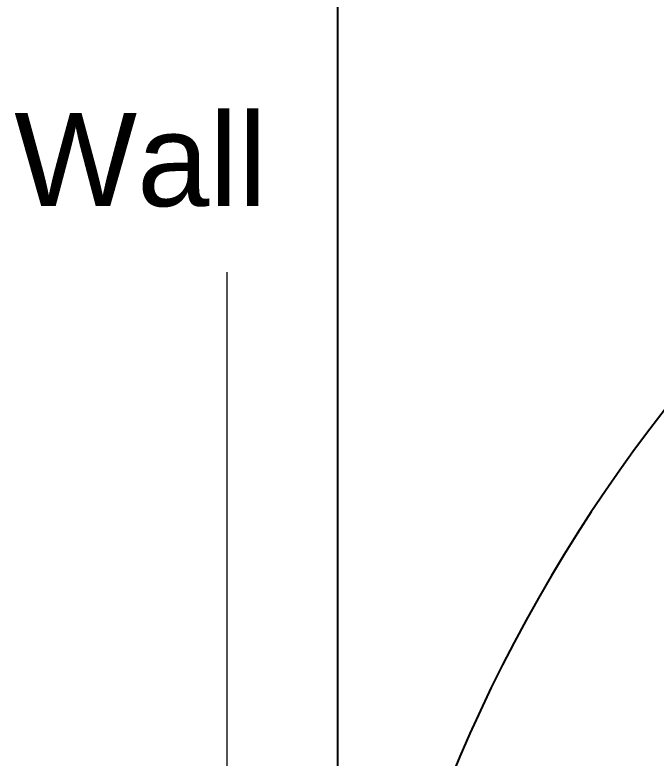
# Model space of a CAD drawing. Header units: millimetres. Extents: x 789 to 1209, y -1278 to -684.
# Drawn here: x 824.64 to 859.09, y -769.24 to -729.29 of the extents above; entities that cross this region are included whole.
import ezdxf

# ---------------------------------------------------------------- set-up
doc = ezdxf.new("R2010")
doc.units = ezdxf.units.MM
doc.header["$LTSCALE"] = 0.1
doc.layers.get('0').update_dxf_attribs({"lineweight": 13})
doc.layers.add('DIM', color=3, linetype='Continuous', lineweight=9)
doc.styles.get("Standard").update_dxf_attribs({"font": 'arial.ttf'})
doc.dimstyles.new('ISO-25', dxfattribs={"dimtxt": 2.5, "dimasz": 2.5, "dimexe": 1.25, "dimexo": 0.625, "dimtad": 1, "dimlfac": 1.333333, "dimtxsty": 'Standard', "dimcen": 2.5, "dimadec": 0, "dimazin": 0, "dimtfac": 1, "dimtmove": 0, "dimatfit": 3, "dimfxl": 0, "dimarcsym": 0})

# ---------------------------------------------------------------- blocks, each defined once
blk = doc.blocks.new('*D18')
at = {"layer": 'Defpoints', "color": 0}
for p in [(889.248, -721.665), (889.248, -735.525), (841.999, -806.746)]:
    blk.add_point(p, dxfattribs=at)
at = {"layer": 'DIM', "color": 0, "linetype": 'ByBlock', "lineweight": -2}
for p, q in [((841.999, -806.121), (841.999, -720.415)), ((889.248, -734.9), (889.248, -720.415)), ((845.999, -721.665), (885.248, -721.665))]:
    blk.add_line(p, q, dxfattribs=at)
at = {"layer": 'DIM', "color": 0}
for points in [[(845.999, -720.998), (845.999, -722.331), (841.999, -721.665)], [(885.248, -720.998), (885.248, -722.331), (889.248, -721.665)]]:
    blk.add_solid(points, dxfattribs=at)
at = {"layer": 'DIM', "color": 0, "insert": (865.623, -718.996), "char_height": 4, "attachment_point": 5}
blk.add_mtext('63', dxfattribs=at)
blk = doc.blocks.new('*D19')
at = {"layer": 'Defpoints', "color": 0}
for p in [(879.867, -731.925), (892.294, -731.925), (836.068, -950.146)]:
    blk.add_point(p, dxfattribs=at)
at = {"layer": 'DIM', "color": 0, "linetype": 'ByBlock', "lineweight": -2}
for p, q in [((880.492, -731.925), (893.544, -731.925)), ((892.294, -946.146), (892.294, -735.925)), ((836.693, -950.146), (893.544, -950.146))]:
    blk.add_line(p, q, dxfattribs=at)
at = {"layer": 'DIM', "color": 0}
for points in [[(891.627, -735.925), (892.961, -735.925), (892.294, -731.925)], [(891.627, -946.146), (892.961, -946.146), (892.294, -950.146)]]:
    blk.add_solid(points, dxfattribs=at)
at = {"layer": 'DIM', "color": 0, "insert": (889.627, -841.035), "char_height": 4, "attachment_point": 5, "rotation": 90}
blk.add_mtext('290', dxfattribs=at)

msp = doc.modelspace()

# ---------------------------------------------------------------- linework, layer by layer
at = {"color": 7, "linetype": 'Continuous'}
msp.add_line((836.049, -899.051), (836.049, -743.123), dxfattribs=at)
at = {"color": 7, "linetype": 'Continuous', "lineweight": 25}
msp.add_arc((925.221, -801.872), 83.365, 122.95922, 183.35148, dxfattribs=at)

# ---------------------------------------------------------------- texts
at = {"layer": 'DIM', "insert": (824.612, -734.569), "char_height": 5, "attachment_point": 1}
msp.add_mtext_dynamic_manual_height_columns('Wall', width=19.0186, gutter_width=12.5, heights=[0], dxfattribs=at)

# ---------------------------------------------------------------- dimensions: what is measured, and where the dimension line sits
at = {"layer": 'DIM'}
dim = msp.add_linear_dim(base=(889.248, -721.665), p1=(841.999, -806.746), p2=(889.248, -735.525), dimstyle='ISO-25', override={"dimtxt": 4, "dimasz": 4, "dimdec": 1, "dimlfac": 1.333333, "dimtdec": 1, "dimfxl": 1.25, "dimarcsym": 1}, dxfattribs=at)
dim.commit()
dim.dimension.update_dxf_attribs({"geometry": '*D18', "text_midpoint": (865.623, -718.996)})
dim = msp.add_linear_dim(base=(892.294, -731.925), p1=(836.068, -950.146), p2=(879.867, -731.925), angle=90, text='290', dimstyle='ISO-25', override={"dimtxt": 4, "dimasz": 4, "dimdec": 1, "dimlfac": 1.333333, "dimtdec": 1, "dimfxl": 1.25, "dimarcsym": 1}, dxfattribs=at)
dim.commit()
dim.dimension.update_dxf_attribs({"geometry": '*D19', "text_midpoint": (889.627, -841.035)})

doc.saveas('drawing.dxf')
